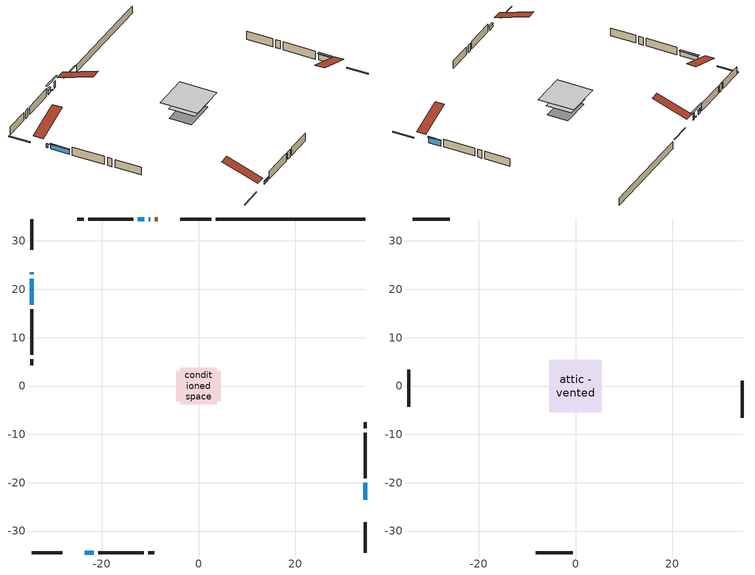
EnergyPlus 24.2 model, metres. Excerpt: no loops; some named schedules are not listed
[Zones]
conditioned space
 floor adiabatic (AdiabaticFloorConstruction): -3.81,-3.81 -3.81,3.81 3.81,3.81 3.81,-3.81 z0.77
 floor foundation (Slab1 construction): -4.6,-3.15 -4.6,3.15 4.6,3.15 4.6,-3.15 z-1.52
 wall outside (RimJoist1 construction): 2.59,34.55 -3.77,34.55 / -34.55,-34.55 -28.19,-34.55 / -34.55,34.55 -34.55,28.19 / 34.55,-34.55 34.55,-28.19 z0.77:1.07
 wall outside (AdiabaticWallConstruction 1): -8.42,34.55 -9.07,34.55 z0.77:2.8
 wall outside (AdiabaticWallConstruction): -34.55,23.54 -34.55,23.15 z0.77:1.99; -9.99,34.55 -10.3,34.55 z0.77:1.08; 34.55,-23.54 34.55,-19.98 z0.77:2.6; -11.23,34.55 -12.53,34.55 z0.77:2.12; -34.55,22.22 -34.55,16.83 z0.77:2.17; -23.54,-34.55 -21.71,-34.55 z0.77:1.71
 wall outside (Wall1 construction): -13.45,34.55 -22.86,34.55 / -20.78,-34.55 -11.37,-34.55 / -34.55,15.9 -34.55,6.5 / 34.55,-19.05 34.55,-9.65 z0.77:3.21
 wall outside (Wall2 construction): -23.79,34.55 -25.05,34.55 / -10.45,-34.55 -9.18,-34.55 / -34.55,5.57 -34.55,4.3 / 34.55,-8.72 34.55,-7.46 z0.77:3.21
 wall foundation (FoundationWall1 construction): 3.52,34.55,-1.52 3.52,34.55,0.77 31.45,34.55,0.77 31.45,34.55,0.74 34.55,34.55,0.74 34.55,34.55,-1.52
 window (WindowConstruction 4): -34.55,23.54 -34.55,23.15 z0.77:1.99
 window (WindowConstruction 5): -10,34.55 -10.3,34.55 z0.77:1.07
 window (WindowConstruction): 34.55,-23.54 34.55,-19.98 z0.77:2.6
 window (WindowConstruction 1): -11.23,34.55 -12.53,34.55 z0.77:2.12
 window (WindowConstruction 2): -34.55,22.22 -34.55,16.83 z0.77:2.17
 window (WindowConstruction 3): -23.54,-34.55 -21.71,-34.55 z0.77:1.71
 door (Door): -8.42,34.55 -9.07,34.55 z0.77:2.8
 ceiling adiabatic (AdiabaticFloorConstruction): 3.81,-3.81 3.81,3.81 -3.81,3.81 -3.81,-3.81 z0.77
attic - vented
 floor to conditioned space (Floor1 construction Reversed): -5.44,-5.44 -5.44,5.44 5.44,5.44 5.44,-5.44 z3.21
 wall outside (Wall3 construction): -25.98,34.55 -33.62,34.55 / -8.25,-34.55 -0.61,-34.55 / -34.55,3.37 -34.55,-4.27 / 34.55,-6.53 34.55,1.11 z0.77:3.21
 roof outside (Roof1 construction): -7.49,34.55,3.21 -7.49,23.95,6.74 -4.7,23.95,6.74 -4.7,34.55,3.21; -24.47,-34.55,3.21 -24.47,-23.95,6.74 -27.26,-23.95,6.74 -27.26,-34.55,3.21; -34.55,24.47,3.21 -23.95,24.47,6.74 -23.95,27.26,6.74 -34.55,27.26,3.21; 34.55,-24.47,3.21 23.95,-24.47,6.74 23.95,-27.26,6.74 34.55,-27.26,3.21
shading: -12.88,34.55 -7.42,34.55 -7.42,34.96 -12.88,34.96 z3.65; 34.55,-19.78 34.55,-23.74 34.96,-23.74 34.96,-19.78 z2.8; -12.73,34.55 -11.03,34.55 -11.03,34.96 -12.73,34.96 z2.32; -34.55,16.63 -34.55,22.42 -34.96,22.42 -34.96,16.63 z2.37; -21.51,-34.55 -23.74,-34.55 -23.74,-34.96 -21.51,-34.96 z1.91
[Building]
Building 1: Terrain=Suburbs
[Site:Location]
Mont Joli AP_QC: Latitude {deg}=48.61; Longitude {deg}=-68.21; Time Zone {hr}=-5; Elevation {m}=52; Keep Site Location Information=Yes
[Site:GroundTemperature:Shallow]
-0.843868, -3.04892, -3.2255, -2.1791, 2.02165, 6.20283, 9.82768, 12.1239, 12.319, 10.4514, 6.91898, 2.86606
[Site:WaterMainsTemperature]
Calculation Method=Schedule; Temperature Schedule=mains temperature schedule
[Material] Roughness=Rough; Thermal Absorptance=0.9
Name | Thickness {m} | Conductivity {W/m-K} | Density {kg/m3} | Specific Heat {J/kg-K} | Solar Absorptance | Visible Absorptance
asphalt or fiberglass shingles | 0.00635 | 0.162714 | 1121.4 | 1465.45 | 0.4 | 0.4
ceiling loosefill ins | 0.169333 | 0.0480833 | 16.02 | 1046.75 | 0.7 | 0.7
ceiling stud and cavity | 0.1397 | 0.136788 | 65.682 | 1177.47 | 0.7 | 0.7
concrete 4.0 in. | 0.1016 | 1.803125 | 2242.8 | 837.4 | 0.7 | 0.7
concrete 8.0 in. | 0.2032 | 1.803125 | 2242.8 | 837.4 | 0.7 | 0.7
door material | 0.04445 | 0.0451087 | 512.64 | 1214.23 | 0.7 | 0.7
exterior vertical ins | 0.0371966 | 0.029427 | 32.04 | 1214.23 | 0.7 | 0.7
floor covering | 0.0127 | 0.0433444 | 54.468 | 1339.84 | 0.6 | 0.6
floor rigid ins; wall rigid ins 1 | 0.512978 | 0.029427 | 32.04 | 1214.23 | 0.7 | 0.7
floor stud and cavity | 0.1397 | 1.75129 | 37.0049 | 1207.88 | 0.7 | 0.7
furniture material conditioned space 1 | 0.1524 | 0.115458 | 640.8 | 1214.23 | 0.6 | 0.6
gypsum board | 0.0127 | 0.160291 | 801 | 837.4 | 0.6 | 0.6
gypsum board 1 | 0.0127 | 0.160291 | 801 | 837.4 | 0.7 | 0.7
osb sheathing 0.5 in. | 0.0127 | 0.115458 | 512.64 | 1214.23 | 0.7 | 0.7
osb sheathing 0.75 in. | 0.01905 | 0.115458 | 512.64 | 1214.23 | 0.7 | 0.7
osb sheathing 2.0 in. | 0.0508 | 0.115458 | 512.64 | 1214.23 | 0.7 | 0.7
rim joist stud and cavity | 0.0508 | 0.0308365 | 125.044 | 1163.47 | 0.6 | 0.6
wall rigid ins | 0.051816 | 0.029427 | 32.04 | 1214.23 | 0.7 | 0.7
wall stud and cavity | 0.1397 | 0.205543 | 139.0536 | 1170.24 | 0.7 | 0.7
wall stud and cavity 1 | 0.1397 | 0.219778 | 139.0536 | 1170.24 | 0.7 | 0.7
wall stud and cavity 2 | 0.0889 | 6.1454 | 50.32683 | 1063.81 | 0.6 | 0.6
wall stud and cavity 3 | 0.0889 | 0.380278 | 52.3479 | 1209.89 | 0.7 | 0.7
wall stud and cavity 4 | 0.0889 | 0.391764 | 83.0341 | 1211.67 | 0.7 | 0.7
wood siding | 0.0254 | 0.102417 | 544.68 | 1172.36 | 0.4 | 0.4
wood siding 1 | 0.00254 | 0.102417 | 544.68 | 1172.36 | 0.4 | 0.4
wood siding 2; wood siding 3; wood siding 4 | 0.0254 | 0.102417 | 544.68 | 1172.36 | 0.7 | 0.7
[WindowMaterial:SimpleGlazingSystem]
Name | U-Factor {W/m2-K} | Solar Heat Gain Coefficient
WindowMaterial | 2.89919 | 0.65
WindowMaterial 1 | 2.927009 | 0.61
WindowMaterial 2 | 2.9236 | 0.62
WindowMaterial 3 | 2.96562 | 0.56
WindowMaterial 4 | 3.00934 | 0.48
WindowMaterial 5 | 3.03943 | 0.24
[Construction]
AdiabaticFloorConstruction: floor stud and cavity, floor rigid ins, osb sheathing 0.75 in., floor covering
AdiabaticWallConstruction: wood siding 3, wall rigid ins 1, wall stud and cavity 3, gypsum board
AdiabaticWallConstruction 1: wood siding 4, wall rigid ins 1, wall stud and cavity 3, gypsum board
Door: door material
Floor1 construction Reversed: gypsum board, ceiling stud and cavity, ceiling loosefill ins
FoundationWall1 construction: concrete 8.0 in., gypsum board 1
furniture construction conditioned space 1: furniture material conditioned space 1
PartitionWallConstruction: gypsum board, wall stud and cavity 4, gypsum board
RimJoist1 construction: wood siding 2, osb sheathing 2.0 in., rim joist stud and cavity
Roof1 construction: asphalt or fiberglass shingles
Slab1 construction: concrete 4.0 in.
Wall1 construction: wood siding, wall rigid ins, osb sheathing 0.5 in., wall stud and cavity, gypsum board
Wall2 construction: wood siding, wall rigid ins, osb sheathing 0.5 in., wall stud and cavity 1, gypsum board
Wall3 construction: wood siding 1, wall stud and cavity 2
WindowConstruction: WindowMaterial
WindowConstruction 1: WindowMaterial 1
WindowConstruction 2: WindowMaterial 2
WindowConstruction 3: WindowMaterial 3
WindowConstruction 4: WindowMaterial 4
WindowConstruction 5: WindowMaterial 5
[Zone] Multiplier=1; Part of Total Floor Area=Yes
Name | Volume {m3}
attic - vented | 67.9182
conditioned space | 430.2
[Space]
Name | Zone | Volume {m3}
attic - vented 1 | attic - vented | 67.9182
conditioned space 1 | conditioned space | 430.2
[ZoneInfiltration:EffectiveLeakageArea]
infil attic - vented 1: Zone or Space=attic - vented 1; Schedule=Always On Discrete; Effective Air Leakage Area {cm2}=4118.96; Stack Coefficient=0.000415245; Wind Coefficient=1.3768e-05
[ZoneMixing]
whole house fan mix: Zone or Space=attic - vented; Schedule=Always On Continuous; Design Flow Rate Calculation Method=Flow/Zone; Design Flow Rate {m3/s}=0; Source Zone or Space=conditioned space
[SurfaceProperty:ExposedFoundationPerimeter]
Slab1: Exposed Perimeter Calculation Method=TotalExposedPerimeter; Total Exposed Perimeter {m}=31.029
[InternalMass] Zone or ZoneList=conditioned space; Space or SpaceList=conditioned space 1
Name | Construction | Surface Area {m2}
furniture mass conditioned space 1 | furniture construction conditioned space 1 | 46.4798
partition wall mass | PartitionWallConstruction | 116.199
[Lights]
interior lighting: Zone or ZoneList or Space or SpaceList=conditioned space 1; Schedule=interior lighting schedule; Design Level Calculation Method=LightingLevel; Lighting Level {W}=343.2; Return Air Fraction=0; Fraction Radiant=0.6; Fraction Visible=0.2; Fraction Replaceable=1
[People]
occupants: Zone or ZoneList or Space or SpaceList=conditioned space 1; Number of People Schedule=occupants schedule; Number of People Calculation Method=People; Number of People=3; Fraction Radiant=0.314171; Sensible Heat Fraction=0.56303; Activity Level Schedule=occupants activity schedule; Carbon Dioxide Generation Rate {m3/s-W}=0; Enable ASHRAE 55 Comfort Warnings=No; Mean Radiant Temperature Calculation Type=EnclosureAveraged
[ElectricEquipment] Zone or ZoneList or Space or SpaceList=conditioned space 1; Design Level Calculation Method=EquipmentLevel
Name | Schedule | Design Level {W} | Fraction Latent | Fraction Radiant | Fraction Lost
clothes dryer | clothes dryer schedule | 140.772 | 0.015 | 0.081 | 0.85
clothes washer | clothes washer schedule | 32.1985 | 0.03 | 0.162 | 0.7
cooking range | cooking range schedule | 215.147 | 0.08 | 0.432 | 0.2
dishwasher | dishwasher schedule | 66.8632 | 0.3 | 0.18 | 0.4
fridge | fridge schedule | 72.9452 | 0 | 0.6 | 0
mech vent house fan | mech vent house fan schedule | 0 | 0 | 0 | 1
mech vent house fan cfis | mech vent house fan cfis schedule | 0 | 0 | 0 | 0
misc plug loads | misc plug loads schedule | 494.7 | 0.045 | 0.513 | 0.1
whole house fan | Always On Discrete | 0 | 0 | 0 | 1
[OtherEquipment] Zone or ZoneList or Space or SpaceList=conditioned space 1; Design Level Calculation Method=EquipmentLevel
Name | Fuel Type | Schedule | Design Level {W} | Fraction Latent | Fraction Radiant | Fraction Lost
clothes dryer 1 | Electricity | clothes dryer schedule | 0 | 0.015 | 0.081 | 0.85
cooking range 1 | Electricity | cooking range schedule | 0 | 0.08 | 0.432 | 0.2
general water use latent | None | general water use schedule | 62.594 | 1 | 0 | 0
general water use sensible | None | general water use schedule | -61.6891 | 0 | 0.6 | 0
mech vent house fan latent load | None | Always On Discrete | 0 | 1 | 0 | 0
mech vent house fan sensible load | None | Always On Discrete | 0 | 0 | 0 | 0
water heater energy adjustment1 | Electricity | Always On Discrete | 0.01 | 0 | 0 | 1
[ZoneInfiltration:DesignFlowRate] Zone or ZoneList or Space or SpaceList=conditioned space 1; Schedule=Always On Discrete; Design Flow Rate Calculation Method=Flow/Zone; Design Flow Rate {m3/s}=0
infil flow; natural vent flow; whole house fan flow
[Foundation:Kiva]
Foundation Kiva 1: Initial Indoor Air Temperature {C}=18; Wall Height Above Grade {m}=0.769986; Wall Depth Below Slab {m}=0.2032; Custom Block Material Name 1=exterior vertical ins; Custom Block Depth 1 {m}=2.28999; Custom Block X Position 1 {m}=0.2159; Custom Block Z Position 1 {m}=0
[Foundation:Kiva:Settings]
Soil Conductivity {W/m-K}=0.849921; Soil Density {kg/m3}=1842.3; Soil Specific Heat {J/kg-K}=418.7; Ground Solar Absorptivity=0.9; Ground Thermal Absorptivity=0.9; Ground Surface Roughness {m}=0.03; Far-Field Width {m}=40; Deep-Ground Boundary Condition=ZeroFlux; Deep-Ground Depth {m}=40; Minimum Cell Dimension {m}=0.2; Maximum Cell Growth Coefficient=3; Simulation Timestep=Timestep
[Exterior:Lights]
exterior lighting: Schedule=exterior lighting schedule; Design Level {W}=75.6
[Schedule:Constant]
Name | Hourly Value
Always On Continuous; mech vent house fan schedule; mech vent house fan cfis schedule; Always On Discrete | 1
occupants activity schedule | 117.228
fridge schedule | 0
[Schedule:Day:Interval]
interior lighting schedule day: No, 01:00, 0.108182, 04:00, 0.0901515, 05:00, 0.0991667, 06:00, 0.162273, 07:00, 0.270455, 08:00, 0.342576, 10:00, 0.369621, 11:00, 0.351591, 12:00, 0.333561, 13:00, 0.324545, 14:00, 0.31553, 15:00, 0.333561, 16:00, 0.369621, 17:00, 0.450758, 18:00, 0.585985, 19:00, 0.775303, 20:00, 0.955606, 21:00, 0.991667, 22:00, 0.712197, 23:00, 0.360606, 24:00, 0.162273
interior lighting schedule day 1: No, 01:00, 0.100909, 04:00, 0.0840909, 05:00, 0.0925, 06:00, 0.151364, 07:00, 0.252273, 08:00, 0.319545, 10:00, 0.344773, 11:00, 0.327955, 12:00, 0.311136, 13:00, 0.302727, 14:00, 0.294318, 15:00, 0.311136, 16:00, 0.344773, 17:00, 0.420455, 18:00, 0.546591, 19:00, 0.723182, 20:00, 0.891364, 21:00, 0.925, 22:00, 0.664318, 23:00, 0.336364, 24:00, 0.151364
interior lighting schedule day 2: No, 01:00, 0.0927273, 04:00, 0.0772727, 05:00, 0.085, 06:00, 0.139091, 07:00, 0.231818, 08:00, 0.293636, 10:00, 0.316818, 11:00, 0.301364, 12:00, 0.285909, 13:00, 0.278182, 14:00, 0.270455, 15:00, 0.285909, 16:00, 0.316818, 17:00, 0.386364, 18:00, 0.502273, 19:00, 0.664545, 20:00, 0.819091, 21:00, 0.85, 22:00, 0.610455, 23:00, 0.309091, 24:00, 0.139091
interior lighting schedule day 3: No, 01:00, 0.0845455, 04:00, 0.0704545, 05:00, 0.0775, 06:00, 0.126818, 07:00, 0.211364, 08:00, 0.267727, 10:00, 0.288864, 11:00, 0.274773, 12:00, 0.260682, 13:00, 0.253636, 14:00, 0.246591, 15:00, 0.260682, 16:00, 0.288864, 17:00, 0.352273, 18:00, 0.457955, 19:00, 0.605909, 20:00, 0.746818, 21:00, 0.775, 22:00, 0.556591, 23:00, 0.281818, 24:00, 0.126818
interior lighting schedule default day: No, 24:00, 0
[Schedule:Week:Daily]
interior lighting schedule Week Rule - Jan1-Jan27: interior lighting schedule day, interior lighting schedule day, interior lighting schedule day, interior lighting schedule day, interior lighting schedule day, interior lighting schedule day, interior lighting schedule day, interior lighting schedule default day, interior lighting schedule default day, interior lighting schedule default day, interior lighting schedule default day, interior lighting schedule default day
interior lighting schedule Week Rule - Jan28-Feb3: interior lighting schedule day, interior lighting schedule day, interior lighting schedule day, interior lighting schedule day, interior lighting schedule day 1, interior lighting schedule day 1, interior lighting schedule day 1, interior lighting schedule default day, interior lighting schedule default day, interior lighting schedule default day, interior lighting schedule default day, interior lighting schedule default day
interior lighting schedule Week Rule - Feb4-Feb24: interior lighting schedule day 1, interior lighting schedule day 1, interior lighting schedule day 1, interior lighting schedule day 1, interior lighting schedule day 1, interior lighting schedule day 1, interior lighting schedule day 1, interior lighting schedule default day, interior lighting schedule default day, interior lighting schedule default day, interior lighting schedule default day, interior lighting schedule default day
interior lighting schedule Week Rule - Feb25-Mar3: interior lighting schedule day 1, interior lighting schedule day 1, interior lighting schedule day 1, interior lighting schedule day 1, interior lighting schedule day 2, interior lighting schedule day 2, interior lighting schedule day 2, interior lighting schedule default day, interior lighting schedule default day, interior lighting schedule default day, interior lighting schedule default day, interior lighting schedule default day
interior lighting schedule Week Rule - Mar4-Mar31: interior lighting schedule day 2, interior lighting schedule day 2, interior lighting schedule day 2, interior lighting schedule day 2, interior lighting schedule day 2, interior lighting schedule day 2, interior lighting schedule day 2, interior lighting schedule default day, interior lighting schedule default day, interior lighting schedule default day, interior lighting schedule default day, interior lighting schedule default day
interior lighting schedule Week Rule - Apr1-Apr28: interior lighting schedule day 3, interior lighting schedule day 3, interior lighting schedule day 3, interior lighting schedule day 3, interior lighting schedule day 3, interior lighting schedule day 3, interior lighting schedule day 3, interior lighting schedule default day, interior lighting schedule default day, interior lighting schedule default day, interior lighting schedule default day, interior lighting schedule default day
interior lighting schedule Week Rule - Apr29-May5: interior lighting schedule day 3, interior lighting schedule day 3, interior lighting schedule day 4, interior lighting schedule day 4, interior lighting schedule day 4, interior lighting schedule day 4, interior lighting schedule day 4, interior lighting schedule default day, interior lighting schedule default day, interior lighting schedule default day, interior lighting schedule default day, interior lighting schedule default day
interior lighting schedule Week Rule - May6-May26: interior lighting schedule day 4, interior lighting schedule day 4, interior lighting schedule day 4, interior lighting schedule day 4, interior lighting schedule day 4, interior lighting schedule day 4, interior lighting schedule day 4, interior lighting schedule default day, interior lighting schedule default day, interior lighting schedule default day, interior lighting schedule default day, interior lighting schedule default day
interior lighting schedule Week Rule - May27-Jun2: interior lighting schedule day 4, interior lighting schedule day 4, interior lighting schedule day 4, interior lighting schedule day 4, interior lighting schedule day 4, interior lighting schedule day 5, interior lighting schedule day 5, interior lighting schedule default day, interior lighting schedule default day, interior lighting schedule default day, interior lighting schedule default day, interior lighting schedule default day
interior lighting schedule Week Rule - Jun3-Jun30: interior lighting schedule day 5, interior lighting schedule day 5, interior lighting schedule day 5, interior lighting schedule day 5, interior lighting schedule day 5, interior lighting schedule day 5, interior lighting schedule day 5, interior lighting schedule default day, interior lighting schedule default day, interior lighting schedule default day, interior lighting schedule default day, interior lighting schedule default day
interior lighting schedule Week Rule - Jul1-Jul28: interior lighting schedule day 6, interior lighting schedule day 6, interior lighting schedule day 6, interior lighting schedule day 6, interior lighting schedule day 6, interior lighting schedule day 6, interior lighting schedule day 6, interior lighting schedule default day, interior lighting schedule default day, interior lighting schedule default day, interior lighting schedule default day, interior lighting schedule default day
interior lighting schedule Week Rule - Jul29-Aug4: interior lighting schedule day 6, interior lighting schedule day 6, interior lighting schedule day 6, interior lighting schedule day 7, interior lighting schedule day 7, interior lighting schedule day 7, interior lighting schedule day 7, interior lighting schedule default day, interior lighting schedule default day, interior lighting schedule default day, interior lighting schedule default day, interior lighting schedule default day
interior lighting schedule Week Rule - Aug5-Aug25: interior lighting schedule day 7, interior lighting schedule day 7, interior lighting schedule day 7, interior lighting schedule day 7, interior lighting schedule day 7, interior lighting schedule day 7, interior lighting schedule day 7, interior lighting schedule default day, interior lighting schedule default day, interior lighting schedule default day, interior lighting schedule default day, interior lighting schedule default day
interior lighting schedule Week Rule - Aug26-Sep1: interior lighting schedule day 7, interior lighting schedule day 7, interior lighting schedule day 7, interior lighting schedule day 7, interior lighting schedule day 7, interior lighting schedule day 7, interior lighting schedule day 8, interior lighting schedule default day, interior lighting schedule default day, interior lighting schedule default day, interior lighting schedule default day, interior lighting schedule default day
interior lighting schedule Week Rule - Sep2-Sep29: interior lighting schedule day 8, interior lighting schedule day 8, interior lighting schedule day 8, interior lighting schedule day 8, interior lighting schedule day 8, interior lighting schedule day 8, interior lighting schedule day 8, interior lighting schedule default day, interior lighting schedule default day, interior lighting schedule default day, interior lighting schedule default day, interior lighting schedule default day
interior lighting schedule Week Rule - Sep30-Oct6: interior lighting schedule day 8, interior lighting schedule day 9, interior lighting schedule day 9, interior lighting schedule day 9, interior lighting schedule day 9, interior lighting schedule day 9, interior lighting schedule day 9, interior lighting schedule default day, interior lighting schedule default day, interior lighting schedule default day, interior lighting schedule default day, interior lighting schedule default day
interior lighting schedule Week Rule - Oct7-Oct27: interior lighting schedule day 9, interior lighting schedule day 9, interior lighting schedule day 9, interior lighting schedule day 9, interior lighting schedule day 9, interior lighting schedule day 9, interior lighting schedule day 9, interior lighting schedule default day, interior lighting schedule default day, interior lighting schedule default day, interior lighting schedule default day, interior lighting schedule default day
interior lighting schedule Week Rule - Oct28-Nov3: interior lighting schedule day 9, interior lighting schedule day 9, interior lighting schedule day 9, interior lighting schedule day 9, interior lighting schedule day 10, interior lighting schedule day 10, interior lighting schedule day 10, interior lighting schedule default day, interior lighting schedule default day, interior lighting schedule default day, interior lighting schedule default day, interior lighting schedule default day
interior lighting schedule Week Rule - Nov4-Nov24: interior lighting schedule day 10, interior lighting schedule day 10, interior lighting schedule day 10, interior lighting schedule day 10, interior lighting schedule day 10, interior lighting schedule day 10, interior lighting schedule day 10, interior lighting schedule default day, interior lighting schedule default day, interior lighting schedule default day, interior lighting schedule default day, interior lighting schedule default day
interior lighting schedule Week Rule - Nov25-Dec1: interior lighting schedule day 10, interior lighting schedule day 10, interior lighting schedule day 10, interior lighting schedule day 10, interior lighting schedule day 10, interior lighting schedule day 10, interior lighting schedule day 11, interior lighting schedule default day, interior lighting schedule default day, interior lighting schedule default day, interior lighting schedule default day, interior lighting schedule default day
interior lighting schedule Week Rule - Dec2-Dec31: interior lighting schedule day 11, interior lighting schedule day 11, interior lighting schedule day 11, interior lighting schedule day 11, interior lighting schedule day 11, interior lighting schedule day 11, interior lighting schedule day 11, interior lighting schedule default day, interior lighting schedule default day, interior lighting schedule default day, interior lighting schedule default day, interior lighting schedule default day
occupants schedule Week Rule - Jan1-Dec31: occupants schedule day, occupants schedule day, occupants schedule day, occupants schedule day, occupants schedule day, occupants schedule day, occupants schedule day, occupants schedule default day, occupants schedule default day, occupants schedule default day, occupants schedule default day, occupants schedule default day
clothes dryer schedule Week Rule - Jan1-Dec31: clothes dryer schedule day, clothes dryer schedule day, clothes dryer schedule day, clothes dryer schedule day, clothes dryer schedule day, clothes dryer schedule day, clothes dryer schedule day, clothes dryer schedule default day, clothes dryer schedule default day, clothes dryer schedule default day, clothes dryer schedule default day, clothes dryer schedule default day
clothes washer schedule Week Rule - Jan1-Dec31: clothes washer schedule day, clothes washer schedule day, clothes washer schedule day, clothes washer schedule day, clothes washer schedule day, clothes washer schedule day, clothes washer schedule day, clothes washer schedule default day, clothes washer schedule default day, clothes washer schedule default day, clothes washer schedule default day, clothes washer schedule default day
cooking range schedule Week Rule - Jan1-Dec31: cooking range schedule day, cooking range schedule day, cooking range schedule day, cooking range schedule day, cooking range schedule day, cooking range schedule day, cooking range schedule day, cooking range schedule default day, cooking range schedule default day, cooking range schedule default day, cooking range schedule default day, cooking range schedule default day
dishwasher schedule Week Rule - Jan1-Dec31: dishwasher schedule day, dishwasher schedule day, dishwasher schedule day, dishwasher schedule day, dishwasher schedule day, dishwasher schedule day, dishwasher schedule day, dishwasher schedule default day, dishwasher schedule default day, dishwasher schedule default day, dishwasher schedule default day, dishwasher schedule default day
misc plug loads schedule Week Rule - Jan1-Dec31: misc plug loads schedule day, misc plug loads schedule day, misc plug loads schedule day, misc plug loads schedule day, misc plug loads schedule day, misc plug loads schedule day, misc plug loads schedule day, misc plug loads schedule default day, misc plug loads schedule default day, misc plug loads schedule default day, misc plug loads schedule default day, misc plug loads schedule default day
general water use schedule Week Rule - Jan1-Dec31: general water use schedule day, general water use schedule day, general water use schedule day, general water use schedule day, general water use schedule day, general water use schedule day, general water use schedule day, general water use schedule default day, general water use schedule default day, general water use schedule default day, general water use schedule default day, general water use schedule default day
exterior lighting schedule Week Rule - Jan1-Jan27: exterior lighting schedule day, exterior lighting schedule day, exterior lighting schedule day, exterior lighting schedule day, exterior lighting schedule day, exterior lighting schedule day, exterior lighting schedule day, exterior lighting schedule default day, exterior lighting schedule default day, exterior lighting schedule default day, exterior lighting schedule default day, exterior lighting schedule default day
exterior lighting schedule Week Rule - Jan28-Feb3: exterior lighting schedule day, exterior lighting schedule day, exterior lighting schedule day, exterior lighting schedule day, exterior lighting schedule day 1, exterior lighting schedule day 1, exterior lighting schedule day 1, exterior lighting schedule default day, exterior lighting schedule default day, exterior lighting schedule default day, exterior lighting schedule default day, exterior lighting schedule default day
exterior lighting schedule Week Rule - Feb4-Feb24: exterior lighting schedule day 1, exterior lighting schedule day 1, exterior lighting schedule day 1, exterior lighting schedule day 1, exterior lighting schedule day 1, exterior lighting schedule day 1, exterior lighting schedule day 1, exterior lighting schedule default day, exterior lighting schedule default day, exterior lighting schedule default day, exterior lighting schedule default day, exterior lighting schedule default day
exterior lighting schedule Week Rule - Feb25-Mar3: exterior lighting schedule day 1, exterior lighting schedule day 1, exterior lighting schedule day 1, exterior lighting schedule day 1, exterior lighting schedule day 2, exterior lighting schedule day 2, exterior lighting schedule day 2, exterior lighting schedule default day, exterior lighting schedule default day, exterior lighting schedule default day, exterior lighting schedule default day, exterior lighting schedule default day
exterior lighting schedule Week Rule - Mar4-Mar31: exterior lighting schedule day 2, exterior lighting schedule day 2, exterior lighting schedule day 2, exterior lighting schedule day 2, exterior lighting schedule day 2, exterior lighting schedule day 2, exterior lighting schedule day 2, exterior lighting schedule default day, exterior lighting schedule default day, exterior lighting schedule default day, exterior lighting schedule default day, exterior lighting schedule default day
exterior lighting schedule Week Rule - Apr1-Apr28: exterior lighting schedule day 3, exterior lighting schedule day 3, exterior lighting schedule day 3, exterior lighting schedule day 3, exterior lighting schedule day 3, exterior lighting schedule day 3, exterior lighting schedule day 3, exterior lighting schedule default day, exterior lighting schedule default day, exterior lighting schedule default day, exterior lighting schedule default day, exterior lighting schedule default day
exterior lighting schedule Week Rule - Apr29-May5: exterior lighting schedule day 3, exterior lighting schedule day 3, exterior lighting schedule day 4, exterior lighting schedule day 4, exterior lighting schedule day 4, exterior lighting schedule day 4, exterior lighting schedule day 4, exterior lighting schedule default day, exterior lighting schedule default day, exterior lighting schedule default day, exterior lighting schedule default day, exterior lighting schedule default day
exterior lighting schedule Week Rule - May6-May26: exterior lighting schedule day 4, exterior lighting schedule day 4, exterior lighting schedule day 4, exterior lighting schedule day 4, exterior lighting schedule day 4, exterior lighting schedule day 4, exterior lighting schedule day 4, exterior lighting schedule default day, exterior lighting schedule default day, exterior lighting schedule default day, exterior lighting schedule default day, exterior lighting schedule default day
exterior lighting schedule Week Rule - May27-Jun2: exterior lighting schedule day 4, exterior lighting schedule day 4, exterior lighting schedule day 4, exterior lighting schedule day 4, exterior lighting schedule day 4, exterior lighting schedule day 5, exterior lighting schedule day 5, exterior lighting schedule default day, exterior lighting schedule default day, exterior lighting schedule default day, exterior lighting schedule default day, exterior lighting schedule default day
exterior lighting schedule Week Rule - Jun3-Jun30: exterior lighting schedule day 5, exterior lighting schedule day 5, exterior lighting schedule day 5, exterior lighting schedule day 5, exterior lighting schedule day 5, exterior lighting schedule day 5, exterior lighting schedule day 5, exterior lighting schedule default day, exterior lighting schedule default day, exterior lighting schedule default day, exterior lighting schedule default day, exterior lighting schedule default day
exterior lighting schedule Week Rule - Jul1-Jul28: exterior lighting schedule day 6, exterior lighting schedule day 6, exterior lighting schedule day 6, exterior lighting schedule day 6, exterior lighting schedule day 6, exterior lighting schedule day 6, exterior lighting schedule day 6, exterior lighting schedule default day, exterior lighting schedule default day, exterior lighting schedule default day, exterior lighting schedule default day, exterior lighting schedule default day
exterior lighting schedule Week Rule - Jul29-Aug4: exterior lighting schedule day 6, exterior lighting schedule day 6, exterior lighting schedule day 6, exterior lighting schedule day 7, exterior lighting schedule day 7, exterior lighting schedule day 7, exterior lighting schedule day 7, exterior lighting schedule default day, exterior lighting schedule default day, exterior lighting schedule default day, exterior lighting schedule default day, exterior lighting schedule default day
exterior lighting schedule Week Rule - Aug5-Aug25: exterior lighting schedule day 7, exterior lighting schedule day 7, exterior lighting schedule day 7, exterior lighting schedule day 7, exterior lighting schedule day 7, exterior lighting schedule day 7, exterior lighting schedule day 7, exterior lighting schedule default day, exterior lighting schedule default day, exterior lighting schedule default day, exterior lighting schedule default day, exterior lighting schedule default day
exterior lighting schedule Week Rule - Aug26-Sep1: exterior lighting schedule day 7, exterior lighting schedule day 7, exterior lighting schedule day 7, exterior lighting schedule day 7, exterior lighting schedule day 7, exterior lighting schedule day 7, exterior lighting schedule day 8, exterior lighting schedule default day, exterior lighting schedule default day, exterior lighting schedule default day, exterior lighting schedule default day, exterior lighting schedule default day
exterior lighting schedule Week Rule - Sep2-Sep29: exterior lighting schedule day 8, exterior lighting schedule day 8, exterior lighting schedule day 8, exterior lighting schedule day 8, exterior lighting schedule day 8, exterior lighting schedule day 8, exterior lighting schedule day 8, exterior lighting schedule default day, exterior lighting schedule default day, exterior lighting schedule default day, exterior lighting schedule default day, exterior lighting schedule default day
exterior lighting schedule Week Rule - Sep30-Oct6: exterior lighting schedule day 8, exterior lighting schedule day 9, exterior lighting schedule day 9, exterior lighting schedule day 9, exterior lighting schedule day 9, exterior lighting schedule day 9, exterior lighting schedule day 9, exterior lighting schedule default day, exterior lighting schedule default day, exterior lighting schedule default day, exterior lighting schedule default day, exterior lighting schedule default day
exterior lighting schedule Week Rule - Oct7-Oct27: exterior lighting schedule day 9, exterior lighting schedule day 9, exterior lighting schedule day 9, exterior lighting schedule day 9, exterior lighting schedule day 9, exterior lighting schedule day 9, exterior lighting schedule day 9, exterior lighting schedule default day, exterior lighting schedule default day, exterior lighting schedule default day, exterior lighting schedule default day, exterior lighting schedule default day
exterior lighting schedule Week Rule - Oct28-Nov3: exterior lighting schedule day 9, exterior lighting schedule day 9, exterior lighting schedule day 9, exterior lighting schedule day 9, exterior lighting schedule day 10, exterior lighting schedule day 10, exterior lighting schedule day 10, exterior lighting schedule default day, exterior lighting schedule default day, exterior lighting schedule default day, exterior lighting schedule default day, exterior lighting schedule default day
exterior lighting schedule Week Rule - Nov4-Nov24: exterior lighting schedule day 10, exterior lighting schedule day 10, exterior lighting schedule day 10, exterior lighting schedule day 10, exterior lighting schedule day 10, exterior lighting schedule day 10, exterior lighting schedule day 10, exterior lighting schedule default day, exterior lighting schedule default day, exterior lighting schedule default day, exterior lighting schedule default day, exterior lighting schedule default day
exterior lighting schedule Week Rule - Nov25-Dec1: exterior lighting schedule day 10, exterior lighting schedule day 10, exterior lighting schedule day 10, exterior lighting schedule day 10, exterior lighting schedule day 10, exterior lighting schedule day 10, exterior lighting schedule day 11, exterior lighting schedule default day, exterior lighting schedule default day, exterior lighting schedule default day, exterior lighting schedule default day, exterior lighting schedule default day
exterior lighting schedule Week Rule - Dec2-Dec31: exterior lighting schedule day 11, exterior lighting schedule day 11, exterior lighting schedule day 11, exterior lighting schedule day 11, exterior lighting schedule day 11, exterior lighting schedule day 11, exterior lighting schedule day 11, exterior lighting schedule default day, exterior lighting schedule default day, exterior lighting schedule default day, exterior lighting schedule default day, exterior lighting schedule default day
[Schedule:Year]
interior lighting schedule: interior lighting schedule Week Rule - Jan1-Jan27, 1, 1, 1, 27, interior lighting schedule Week Rule - Jan28-Feb3, 1, 28, 2, 3, interior lighting schedule Week Rule - Feb4-Feb24, 2, 4, 2, 24, interior lighting schedule Week Rule - Feb25-Mar3, 2, 25, 3, 3, interior lighting schedule Week Rule - Mar4-Mar31, 3, 4, 3, 31, interior lighting schedule Week Rule - Apr1-Apr28, 4, 1, 4, 28, interior lighting schedule Week Rule - Apr29-May5, 4, 29, 5, 5, interior lighting schedule Week Rule - May6-May26, 5, 6, 5, 26, interior lighting schedule Week Rule - May27-Jun2, 5, 27, 6, 2, interior lighting schedule Week Rule - Jun3-Jun30, 6, 3, 6, 30, interior lighting schedule Week Rule - Jul1-Jul28, 7, 1, 7, 28, interior lighting schedule Week Rule - Jul29-Aug4, 7, 29, 8, 4, interior lighting schedule Week Rule - Aug5-Aug25, 8, 5, 8, 25, interior lighting schedule Week Rule - Aug26-Sep1, 8, 26, 9, 1, interior lighting schedule Week Rule - Sep2-Sep29, 9, 2, 9, 29, interior lighting schedule Week Rule - Sep30-Oct6, 9, 30, 10, 6, interior lighting schedule Week Rule - Oct7-Oct27, 10, 7, 10, 27, interior lighting schedule Week Rule - Oct28-Nov3, 10, 28, 11, 3, interior lighting schedule Week Rule - Nov4-Nov24, 11, 4, 11, 24, interior lighting schedule Week Rule - Nov25-Dec1, 11, 25, 12, 1, interior lighting schedule Week Rule - Dec2-Dec31, 12, 2, 12, 31
occupants schedule: occupants schedule Week Rule - Jan1-Dec31, 1, 1, 12, 31
clothes dryer schedule: clothes dryer schedule Week Rule - Jan1-Dec31, 1, 1, 12, 31
clothes washer schedule: clothes washer schedule Week Rule - Jan1-Dec31, 1, 1, 12, 31
cooking range schedule: cooking range schedule Week Rule - Jan1-Dec31, 1, 1, 12, 31
dishwasher schedule: dishwasher schedule Week Rule - Jan1-Dec31, 1, 1, 12, 31
misc plug loads schedule: misc plug loads schedule Week Rule - Jan1-Dec31, 1, 1, 12, 31
general water use schedule: general water use schedule Week Rule - Jan1-Dec31, 1, 1, 12, 31
exterior lighting schedule: exterior lighting schedule Week Rule - Jan1-Jan27, 1, 1, 1, 27, exterior lighting schedule Week Rule - Jan28-Feb3, 1, 28, 2, 3, exterior lighting schedule Week Rule - Feb4-Feb24, 2, 4, 2, 24, exterior lighting schedule Week Rule - Feb25-Mar3, 2, 25, 3, 3, exterior lighting schedule Week Rule - Mar4-Mar31, 3, 4, 3, 31, exterior lighting schedule Week Rule - Apr1-Apr28, 4, 1, 4, 28, exterior lighting schedule Week Rule - Apr29-May5, 4, 29, 5, 5, exterior lighting schedule Week Rule - May6-May26, 5, 6, 5, 26, exterior lighting schedule Week Rule - May27-Jun2, 5, 27, 6, 2, exterior lighting schedule Week Rule - Jun3-Jun30, 6, 3, 6, 30, exterior lighting schedule Week Rule - Jul1-Jul28, 7, 1, 7, 28, exterior lighting schedule Week Rule - Jul29-Aug4, 7, 29, 8, 4, exterior lighting schedule Week Rule - Aug5-Aug25, 8, 5, 8, 25, exterior lighting schedule Week Rule - Aug26-Sep1, 8, 26, 9, 1, exterior lighting schedule Week Rule - Sep2-Sep29, 9, 2, 9, 29, exterior lighting schedule Week Rule - Sep30-Oct6, 9, 30, 10, 6, exterior lighting schedule Week Rule - Oct7-Oct27, 10, 7, 10, 27, exterior lighting schedule Week Rule - Oct28-Nov3, 10, 28, 11, 3, exterior lighting schedule Week Rule - Nov4-Nov24, 11, 4, 11, 24, exterior lighting schedule Week Rule - Nov25-Dec1, 11, 25, 12, 1, exterior lighting schedule Week Rule - Dec2-Dec31, 12, 2, 12, 31
[Schedule:Compact]
mains temperature schedule: Through: 01/01, For: AllDays, Until: 24:00, 4.55833, Through: 01/02, For: AllDays, Until: 24:00, 4.48833, Through: 01/03, For: AllDays, Until: 24:00, 4.41944, Through: 01/04, For: AllDays, Until: 24:00, 4.35111, Through: 01/05, For: AllDays, Until: 24:00, 4.28389, Through: 01/06, For: AllDays, Until: 24:00, 4.21778, Through: 01/07, For: AllDays, Until: 24:00, 4.15278, Through: 01/08, For: AllDays, Until: 24:00, 4.08889, Through: 01/09, For: AllDays, Until: 24:00, 4.02611, Through: 01/10, For: AllDays, Until: 24:00, 3.96444, Through: 01/11, For: AllDays, Until: 24:00, 3.90333, Through: 01/12, For: AllDays, Until: 24:00, 3.84389, Through: 01/13, For: AllDays, Until: 24:00, 3.78556, Through: 01/14, For: AllDays, Until: 24:00, 3.72833, Through: 01/15, For: AllDays, Until: 24:00, 3.67222, Through: 01/16, For: AllDays, Until: 24:00, 3.61722, Through: 01/17, For: AllDays, Until: 24:00, 3.56333, Through: 01/18, For: AllDays, Until: 24:00, 3.51111, Through: 01/19, For: AllDays, Until: 24:00, 3.46, Through: 01/20, For: AllDays, Until: 24:00, 3.41, Through: 01/21, For: AllDays, Until: 24:00, 3.36111, Through: 01/22, For: AllDays, Until: 24:00, 3.31389, Through: 01/23, For: AllDays, Until: 24:00, 3.26778, Through: 01/24, For: AllDays, Until: 24:00, 3.22278, Through: 01/25, For: AllDays, Until: 24:00, 3.17944, Through: 01/26, For: AllDays, Until: 24:00, 3.13722, Through: 01/27, For: AllDays, Until: 24:00, 3.09667, Through: 01/28, For: AllDays, Until: 24:00, 3.05722, Through: 01/29, For: AllDays, Until: 24:00, 3.01944, Through: 01/30, For: AllDays, Until: 24:00, 2.98278, Through: 01/31, For: AllDays, Until: 24:00, 2.94778, Through: 02/01, For: AllDays, Until: 24:00, 2.91389, Through: 02/02, For: AllDays, Until: 24:00, 2.88167, Through: 02/03, For: AllDays, Until: 24:00, 2.85056, Through: 02/04, For: AllDays, Until: 24:00, 2.82111, Through: 02/05, For: AllDays, Until: 24:00, 2.79278, Through: 02/06, For: AllDays, Until: 24:00, 2.76667, Through: 02/07, For: AllDays, Until: 24:00, 2.74111, Through: 02/08, For: AllDays, Until: 24:00, 2.71778, Through: 02/09, For: AllDays, Until: 24:00, 2.69556, Through: 02/10, For: AllDays, Until: 24:00, 2.675, Through: 02/11, For: AllDays, Until: 24:00, 2.65556, Through: 02/12, For: AllDays, Until: 24:00, 2.63833, Through: 02/13, For: AllDays, Until: 24:00, 2.62222, Through: 02/14, For: AllDays, Until: 24:00, 2.60722, Through: 02/15, For: AllDays, Until: 24:00, 2.59389, Through: 02/16, For: AllDays, Until: 24:00, 2.58278, Through: 02/17, For: AllDays, Until: 24:00, 2.57222, Through: 02/18, For: AllDays, Until: 24:00, 2.56389, Through: 02/19, For: AllDays, Until: 24:00, 2.55667, Through: 02/20, For: AllDays, Until: 24:00, 2.55111, Through: 02/21, For: AllDays, Until: 24:00, 2.54722, Through: 02/22, For: AllDays, Until: 24:00, 2.545, Through: 02/23, For: AllDays, Until: 24:00, 2.54389, Through: 02/24, For: AllDays, Until: 24:00, 2.54444, Through: 02/25, For: AllDays, Until: 24:00, 2.54667, Through: 02/26, For: AllDays, Until: 24:00, 2.55056, Through: 02/27, For: AllDays, Until: 24:00, 2.55556, Through: 02/28, For: AllDays, Until: 24:00, 2.56222, Through: 03/01, For: AllDays, Until: 24:00, 2.57056, Through: 03/02, For: AllDays, Until: 24:00, 2.58, Through: 03/03, For: AllDays, Until: 24:00, 2.59167, Through: 03/04, For: AllDays, Until: 24:00, 2.60444, Through: 03/05, For: AllDays, Until: 24:00, 2.61889, Through: 03/06, For: AllDays, Until: 24:00, 2.63444, Through: 03/07, For: AllDays, Until: 24:00, 2.65167, Through: 03/08, For: AllDays, Until: 24:00, 2.67056, Through: 03/09, For: AllDays, Until: 24:00, 2.69111, Through: 03/10, For: AllDays, Until: 24:00, 2.71278, Through: 03/11, For: AllDays, Until: 24:00, 2.73611, Through: 03/12, For: AllDays, Until: 24:00, 2.76111, Through: 03/13, For: AllDays, Until: 24:00, 2.78722, Through: 03/14, For: AllDays, Until: 24:00, 2.815, Through: 03/15, For: AllDays, Until: 24:00, 2.84389, Through: 03/16, For: AllDays, Until: 24:00, 2.87444, Through: 03/17, For: AllDays, Until: 24:00, 2.90667, Through: 03/18, For: AllDays, Until: 24:00, 2.94, Through: 03/19, For: AllDays, Until: 24:00, 2.975, Through: 03/20, For: AllDays, Until: 24:00, 3.01111, Through: 03/21, For: AllDays, Until: 24:00, 3.04889, Through: 03/22, For: AllDays, Until: 24:00, 3.08833, Through: 03/23, For: AllDays, Until: 24:00, 3.12833, Through: 03/24, For: AllDays, Until: 24:00, 3.17056, Through: 03/25, For: AllDays, Until: 24:00, 3.21333, Through: 03/26, For: AllDays, Until: 24:00, 3.25778, Through: 03/27, For: AllDays, Until: 24:00, 3.30389, Through: 03/28, For: AllDays, Until: 24:00, 3.35111, Through: 03/29, For: AllDays, Until: 24:00, 3.39944, Through: 03/30, For: AllDays, Until: 24:00, 3.44889, Through: 03/31, For: AllDays, Until: 24:00, 3.5, Through: 04/01, For: AllDays, Until: 24:00, 3.55222, Through: 04/02, For: AllDays, Until: 24:00, 3.60556, Through: 04/03, For: AllDays, Until: 24:00, 3.66, Through: 04/04, For: AllDays, Until: 24:00, 3.71611, Through: 04/05, For: AllDays, Until: 24:00, 3.77278, Through: 04/06, For: AllDays, Until: 24:00, 3.83111, Through: 04/07, For: AllDays, Until: 24:00, 3.89056, Through: 04/08, For: AllDays, Until: 24:00, 3.95111, Through: 04/09, For: AllDays, Until: 24:00, 4.01278, Through: 04/10, For: AllDays, Until: 24:00, 4.075, Through: 04/11, For: AllDays, Until: 24:00, 4.13889, Through: 04/12, For: AllDays, Until: 24:00, 4.20389, Through: 04/13, For: AllDays, Until: 24:00, 4.27, Through: 04/14, For: AllDays, Until: 24:00, 4.33667, Through: 04/15, For: AllDays, Until: 24:00, 4.40444, Through: 04/16, For: AllDays, Until: 24:00, 4.47333, Through: 04/17, For: AllDays, Until: 24:00, 4.54333, Through: 04/18, For: AllDays, Until: 24:00, 4.61389, Through: 04/19, For: AllDays, Until: 24:00, 4.68556, Through: 04/20, For: AllDays, Until: 24:00, 4.75833, Through: 04/21, For: AllDays, Until: 24:00, 4.83167, Through: 04/22, For: AllDays, Until: 24:00, 4.90611, Through: 04/23, For: AllDays, Until: 24:00, 4.98111, Through: 04/24, For: AllDays, Until: 24:00, 5.05722, Through: 04/25, For: AllDays, Until: 24:00, 5.13389, Through: 04/26, For: AllDays, Until: 24:00, 5.21167, Through: 04/27, For: AllDays, Until: 24:00, 5.29, Through: 04/28, For: AllDays, Until: 24:00, 5.36889, Through: 04/29, For: AllDays, Until: 24:00, 5.44833, Through: 04/30, For: AllDays, Until: 24:00, 5.52889, Through: 05/01, For: AllDays, Until: 24:00, 5.61, Through: 05/02, For: AllDays, Until: 24:00, 5.69111, Through: 05/03, For: AllDays, Until: 24:00, 5.77333, Through: 05/04, For: AllDays, Until: 24:00, 5.85667, Through: 05/05, For: AllDays, Until: 24:00, 5.94, Through: 05/06, For: AllDays, Until: 24:00, 6.02389, Through: 05/07, For: AllDays, Until: 24:00, 6.10778, Through: 05/08, For: AllDays, Until: 24:00, 6.19278, Through: 05/09, For: AllDays, Until: 24:00, 6.27833, Through: 05/10, For: AllDays, Until: 24:00, 6.36389, Through: 05/11, For: AllDays, Until: 24:00, 6.45, Through: 05/12, For: AllDays, Until: 24:00, 6.53667, Through: 05/13, For: AllDays, Until: 24:00, 6.62333, Through: 05/14, For: AllDays, Until: 24:00, 6.71056, Through: 05/15, For: AllDays, Until: 24:00, 6.79778, Through: 05/16, For: AllDays, Until: 24:00, 6.88556, Through: 05/17, For: AllDays, Until: 24:00, 6.97389, Through: 05/18, For: AllDays, Until: 24:00, 7.06222, Through: 05/19, For: AllDays, Until: 24:00, 7.15056, Through: 05/20, For: AllDays, Until: 24:00, 7.23889, Through: 05/21, For: AllDays, Until: 24:00, 7.32778, Through: 05/22, For: AllDays, Until: 24:00, 7.41667, Through: 05/23, For: AllDays, Until: 24:00, 7.50556, Through: 05/24, For: AllDays, Until: 24:00, 7.59444, Through: 05/25, For: AllDays, Until: 24:00, 7.68333, Through: 05/26, For: AllDays, Until: 24:00, 7.77278, Through: 05/27, For: AllDays, Until: 24:00, 7.86167, Through: 05/28, For: AllDays, Until: 24:00, 7.95056, Through: 05/29, For: AllDays, Until: 24:00, 8.03944, Through: 05/30, For: AllDays, Until: 24:00, 8.12833, Through: 05/31, For: AllDays, Until: 24:00, 8.21722, Through: 06/01, For: AllDays, Until: 24:00, 8.30556, Through: 06/02, For: AllDays, Until: 24:00, 8.39389, Through: 06/03, For: AllDays, Until: 24:00, 8.48222, Through: 06/04, For: AllDays, Until: 24:00, 8.57, Through: 06/05, For: AllDays, Until: 24:00, 8.65778, Through: 06/06, For: AllDays, Until: 24:00, 8.745, Through: 06/07, For: AllDays, Until: 24:00, 8.83222, Through: 06/08, For: AllDays, Until: 24:00, 8.91889, Through: 06/09, For: AllDays, Until: 24:00, 9.00556, Through: 06/10, For: AllDays, Until: 24:00, 9.09167, Through: 06/11, For: AllDays, Until: 24:00, 9.17722, Through: 06/12, For: AllDays, Until: 24:00, 9.26222, Through: 06/13, For: AllDays, Until: 24:00, 9.34722, Through: 06/14, For: AllDays, Until: 24:00, 9.43111, Through: 06/15, For: AllDays, Until: 24:00, 9.515, Through: 06/16, For: AllDays, Until: 24:00, 9.59833, Through: 06/17, For: AllDays, Until: 24:00, 9.68111, Through: 06/18, For: AllDays, Until: 24:00, 9.76333, Through: 06/19, For: AllDays, Until: 24:00, 9.84444, Through: 06/20, For: AllDays, Until: 24:00, 9.92556, Through: 06/21, For: AllDays, Until: 24:00, 10.0056, Through: 06/22, For: AllDays, Until: 24:00, 10.085, Through: 06/23, For: AllDays, Until: 24:00, 10.1639, Through: 06/24, For: AllDays, Until: 24:00, 10.2422, Through: 06/25, For: AllDays, Until: 24:00, 10.3194, Through: 06/26, For: AllDays, Until: 24:00, 10.3961, Through: 06/27, For: AllDays, Until: 24:00, 10.4717, Through: 06/28, For: AllDays, Until: 24:00, 10.5467, Through: 06/29, For: AllDays, Until: 24:00, 10.6206, Through: 06/30, For: AllDays, Until: 24:00, 10.6939, Through: 07/01, For: AllDays, Until: 24:00, 10.7667, Through: 07/02, For: AllDays, Until: 24:00, 10.8378, Through: 07/03, For: AllDays, Until: 24:00, 10.9083, Through: 07/04, For: AllDays, Until: 24:00, 10.9783, Through: 07/05, For: AllDays, Until: 24:00, 11.0467, Through: 07/06, For: AllDays, Until: 24:00, 11.1144, Through: 07/07, For: AllDays, Until: 24:00, 11.1811, Through: 07/08, For: AllDays, Until: 24:00, 11.2467, Through: 07/09, For: AllDays, Until: 24:00, 11.3111, Through: 07/10, For: AllDays, Until: 24:00, 11.375, Through: 07/11, For: AllDays, Until: 24:00, 11.4372, Through: 07/12, For: AllDays, Until: 24:00, 11.4989, Through: 07/13, For: AllDays, Until: 24:00, 11.5589, Through: 07/14, For: AllDays, Until: 24:00, 11.6178, Through: 07/15, For: AllDays, Until: 24:00, 11.6761, Through: 07/16, For: AllDays, Until: 24:00, 11.7328, Through: 07/17, For: AllDays, Until: 24:00, 11.7883, Through: 07/18, For: AllDays, Until: 24:00, 11.8428, Through: 07/19, For: AllDays, Until: 24:00, 11.8956, Through: 07/20, For: AllDays, Until: 24:00, 11.9478, Through: 07/21, For: AllDays, Until: 24:00, 11.9983, Through: 07/22, For: AllDays, Until: 24:00, 12.0478, Through: 07/23, For: AllDays, Until: 24:00, 12.0956, Through: 07/24, For: AllDays, Until: 24:00, 12.1428, Through: 07/25, For: AllDays, Until: 24:00, 12.1883, Through: 07/26, For: AllDays, Until: 24:00, 12.2322, Through: 07/27, For: AllDays, Until: 24:00, 12.275, Through: 07/28, For: AllDays, Until: 24:00, 12.3167, Through: 07/29, For: AllDays, Until: 24:00, 12.3567, Through: 07/30, For: AllDays, Until: 24:00, 12.3956, Through: 07/31, For: AllDays, Until: 24:00, 12.4328, Through: 08/01, For: AllDays, Until: 24:00, 12.4689, Through: 08/02, For: AllDays, Until: 24:00, 12.5033, Through: 08/03, For: AllDays, Until: 24:00, 12.5367, Through: 08/04, For: AllDays, Until: 24:00, 12.5683, Through: 08/05, For: AllDays, Until: 24:00, 12.5983, Through: 08/06, For: AllDays, Until: 24:00, 12.6272, Through: 08/07, For: AllDays, Until: 24:00, 12.6544, Through: 08/08, For: AllDays, Until: 24:00, 12.6806, Through: 08/09, For: AllDays, Until: 24:00, 12.705, Through: 08/10, For: AllDays, Until: 24:00, 12.7278, Through: 08/11, For: AllDays, Until: 24:00, 12.7494, Through: 08/12, For: AllDays, Until: 24:00, 12.7694, Through: 08/13, For: AllDays, Until: 24:00, 12.7878, Through: 08/14, For: AllDays, Until: 24:00, 12.805, Through: 08/15, For: AllDays, Until: 24:00, 12.8206, Through: 08/16, For: AllDays, Until: 24:00, 12.8344, Through: 08/17, For: AllDays, Until: 24:00, 12.8467, Through: 08/18, For: AllDays, Until: 24:00, 12.8578, Through: 08/19, For: AllDays, Until: 24:00, 12.8672, Through: 08/20, For: AllDays, Until: 24:00, 12.875, Through: 08/21, For: AllDays, Until: 24:00, 12.8817, Through: 08/22, For: AllDays, Until: 24:00, 12.8867, Through: 08/23, For: AllDays, Until: 24:00, 12.89, Through: 08/24, For: AllDays, Until: 24:00, 12.8917, Through: 08/25, For: AllDays, Until: 24:00, 12.8917, Through: 08/26, For: AllDays, Until: 24:00, 12.8906, Through: 08/27, For: AllDays, Until: 24:00, 12.8878, Through: 08/28, For: AllDays, Until: 24:00, 12.8833, Through: 08/29, For: AllDays, Until: 24:00, 12.8772, Through: 08/30, For: AllDays, Until: 24:00, 12.87, Through: 08/31, For: AllDays, Until: 24:00, 12.8611, Through: 09/01, For: AllDays, Until: 24:00, 12.8506, Through: 09/02, For: AllDays, Until: 24:00, 12.8389, Through: 09/03, For: AllDays, Until: 24:00, 12.825, Through: 09/04, For: AllDays, Until: 24:00, 12.81, Through: 09/05, For: AllDays, Until: 24:00, 12.7939, Through: 09/06, For: AllDays, Until: 24:00, 12.7756, Through: 09/07, For: AllDays, Until: 24:00, 12.7561, Through: 09/08, For: AllDays, Until: 24:00, 12.735, Through: 09/09, For: AllDays, Until: 24:00, 12.7128, Through: 09/10, For: AllDays, Until: 24:00, 12.6889, Through: 09/11, For: AllDays, Until: 24:00, 12.6633, Through: 09/12, For: AllDays, Until: 24:00, 12.6367, Through: 09/13, For: AllDays, Until: 24:00, 12.6078, Through: 09/14, For: AllDays, Until: 24:00, 12.5783, Through: 09/15, For: AllDays, Until: 24:00, 12.5472, Through: 09/16, For: AllDays, Until: 24:00, 12.5144, Through: 09/17, For: AllDays, Until: 24:00, 12.48, Through: 09/18, For: AllDays, Until: 24:00, 12.4444, Through: 09/19, For: AllDays, Until: 24:00, 12.4078, Through: 09/20, For: AllDays, Until: 24:00, 12.3694, Through: 09/21, For: AllDays, Until: 24:00, 12.33, Through: 09/22, For: AllDays, Until: 24:00, 12.2889, Through: 09/23, For: AllDays, Until: 24:00, 12.2467, Through: 09/24, For: AllDays, Until: 24:00, 12.2028, Through: 09/25, For: AllDays, Until: 24:00, 12.1578, Through: 09/26, For: AllDays, Until: 24:00, 12.1111, Through: 09/27, For: AllDays, Until: 24:00, 12.0633, Through: 09/28, For: AllDays, Until: 24:00, 12.0144, Through: 09/29, For: AllDays, Until: 24:00, 11.9644, Through: 09/30, For: AllDays, Until: 24:00, 11.9128, Through: 10/01, For: AllDays, Until: 24:00, 11.86, Through: 10/02, For: AllDays, Until: 24:00, 11.8061, Through: 10/03, For: AllDays, Until: 24:00, 11.7511, Through: 10/04, For: AllDays, Until: 24:00, 11.6944, Through: 10/05, For: AllDays, Until: 24:00, 11.6372, Through: 10/06, For: AllDays, Until: 24:00, 11.5783, Through: 10/07, For: AllDays, Until: 24:00, 11.5183, Through: 10/08, For: AllDays, Until: 24:00, 11.4578, Through: 10/09, For: AllDays, Until: 24:00, 11.3956, Through: 10/10, For: AllDays, Until: 24:00, 11.3322, Through: 10/11, For: AllDays, Until: 24:00, 11.2678, Through: 10/12, For: AllDays, Until: 24:00, 11.2028, Through: 10/13, For: AllDays, Until: 24:00, 11.1367, Through: 10/14, For: AllDays, Until: 24:00, 11.0689, Through: 10/15, For: AllDays, Until: 24:00, 11.0006, Through: 10/16, For: AllDays, Until: 24:00, 10.9317, Through: 10/17, For: AllDays, Until: 24:00, 10.8611, Through: 10/18, For: AllDays, Until: 24:00, 10.79, Through: 10/19, For: AllDays, Until: 24:00, 10.7178, Through: 10/20, For: AllDays, Until: 24:00, 10.645, Through: 10/21, For: AllDays, Until: 24:00, 10.5711, Through: 10/22, For: AllDays, Until: 24:00, 10.4961, Through: 10/23, For: AllDays, Until: 24:00, 10.4211, Through: 10/24, For: AllDays, Until: 24:00, 10.3444, Through: 10/25, For: AllDays, Until: 24:00, 10.2672, Through: 10/26, For: AllDays, Until: 24:00, 10.1894, Through: 10/27, For: AllDays, Until: 24:00, 10.1111, Through: 10/28, For: AllDays, Until: 24:00, 10.0317, Through: 10/29, For: AllDays, Until: 24:00, 9.95167, Through: 10/30, For: AllDays, Until: 24:00, 9.87111, Through: 10/31, For: AllDays, Until: 24:00, 9.79, Through: 11/01, For: AllDays, Until: 24:00, 9.70778, Through: 11/02, For: AllDays, Until: 24:00, 9.62556, Through: 11/03, For: AllDays, Until: 24:00, 9.54222, Through: 11/04, For: AllDays, Until: 24:00, 9.45889, Through: 11/05, For: AllDays, Until: 24:00, 9.37444, Through: 11/06, For: AllDays, Until: 24:00, 9.29, Through: 11/07, For: AllDays, Until: 24:00, 9.205, Through: 11/08, For: AllDays, Until: 24:00, 9.11944, Through: 11/09, For: AllDays, Until: 24:00, 9.03389, Through: 11/10, For: AllDays, Until: 24:00, 8.94722, Through: 11/11, For: AllDays, Until: 24:00, 8.86056, Through: 11/12, For: AllDays, Until: 24:00, 8.77389, Through: 11/13, For: AllDays, Until: 24:00, 8.68611, Through: 11/14, For: AllDays, Until: 24:00, 8.59889, Through: 11/15, For: AllDays, Until: 24:00, 8.51111, Through: 11/16, For: AllDays, Until: 24:00, 8.42278, Through: 11/17, For: AllDays, Until: 24:00, 8.33444, Through: 11/18, For: AllDays, Until: 24:00, 8.24611, Through: 11/19, For: AllDays, Until: 24:00, 8.15722, Through: 11/20, For: AllDays, Until: 24:00, 8.06833, Through: 11/21, For: AllDays, Until: 24:00, 7.97944, Through: 11/22, For: AllDays, Until: 24:00, 7.89056, Through: 11/23, For: AllDays, Until: 24:00, 7.80167, Through: 11/24, For: AllDays, Until: 24:00, 7.71278, Through: 11/25, For: AllDays, Until: 24:00, 7.62389, Through: 11/26, For: AllDays, Until: 24:00, 7.53444, Through: 11/27, For: AllDays, Until: 24:00, 7.44556, Through: 11/28, For: AllDays, Until: 24:00, 7.35667, Through: 11/29, For: AllDays, Until: 24:00, 7.26778, Through: 11/30, For: AllDays, Until: 24:00, 7.17944, Through: 12/01, For: AllDays, Until: 24:00, 7.09111, Through: 12/02, For: AllDays, Until: 24:00, 7.00278, Through: 12/03, For: AllDays, Until: 24:00, 6.91444, Through: 12/04, For: AllDays, Until: 24:00, 6.82667, Through: 12/05, For: AllDays, Until: 24:00, 6.73889, Through: 12/06, For: AllDays, Until: 24:00, 6.65167, Through: 12/07, For: AllDays, Until: 24:00, 6.565, Through: 12/08, For: AllDays, Until: 24:00, 6.47833, Through: 12/09, For: AllDays, Until: 24:00, 6.39222, Through: 12/10, For: AllDays, Until: 24:00, 6.30611, Through: 12/11, For: AllDays, Until: 24:00, 6.22056, Through: 12/12, For: AllDays, Until: 24:00, 6.13556, Through: 12/13, For: AllDays, Until: 24:00, 6.05111, Through: 12/14, For: AllDays, Until: 24:00, 5.96722, Through: 12/15, For: AllDays, Until: 24:00, 5.88389, Through: 12/16, For: AllDays, Until: 24:00, 5.80056, Through: 12/17, For: AllDays, Until: 24:00, 5.71833, Through: 12/18, For: AllDays, Until: 24:00, 5.63667, Through: 12/19, For: AllDays, Until: 24:00, 5.555, Through: 12/20, For: AllDays, Until: 24:00, 5.47444, Through: 12/21, For: AllDays, Until: 24:00, 5.395, Through: 12/22, For: AllDays, Until: 24:00, 5.31556, Through: 12/23, For: AllDays, Until: 24:00, 5.23722, Through: 12/24, For: AllDays, Until: 24:00, 5.15944, Through: 12/25, For: AllDays, Until: 24:00, 5.08222, Through: 12/26, For: AllDays, Until: 24:00, 5.00611, Through: 12/27, For: AllDays, Until: 24:00, 4.93056, Through: 12/28, For: AllDays, Until: 24:00, 4.85611, Through: 12/29, For: AllDays, Until: 24:00, 4.78222, Through: 12/30, For: AllDays, Until: 24:00, 4.70944, Through: 12/31, For: AllDays, Until: 24:00, 4.63722
